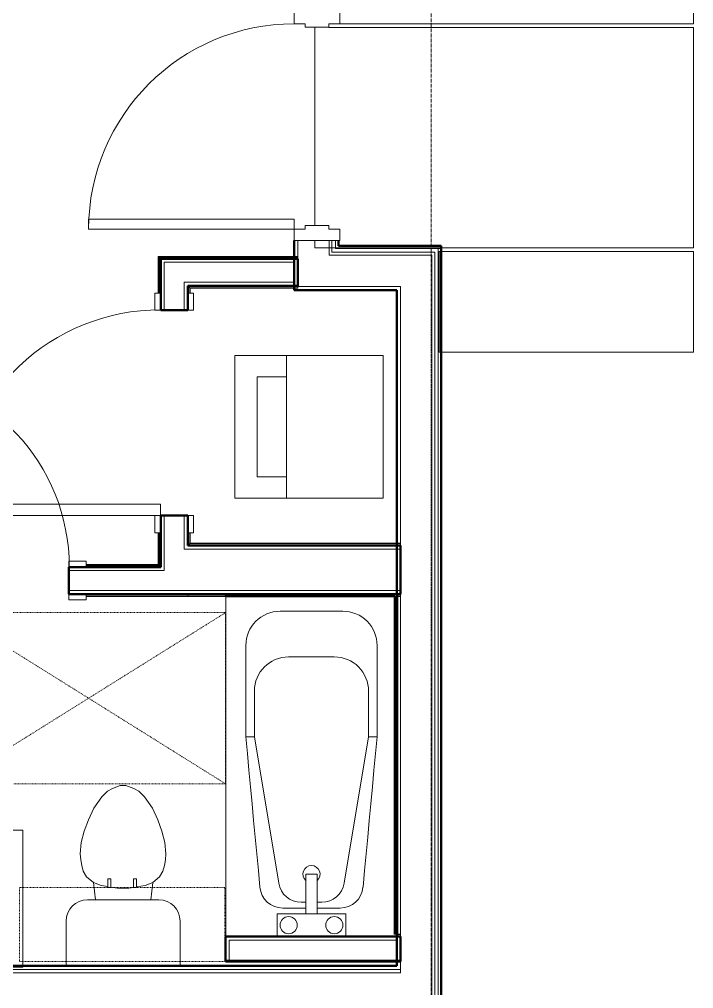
# Model space of a CAD drawing. Header units: inches. Extents: x -4218 to -1830, y 9756 to 12426.
# Drawn here: x -3553.4 to -3435.3, y 10838.4 to 11008.3 of the extents above; entities that cross this region are included whole.
import ezdxf

# ---------------------------------------------------------------- set-up
doc = ezdxf.new("R2010")
doc.units = ezdxf.units.IN
doc.header["$MEASUREMENT"] = 0
doc.linetypes.add('Dash', pattern=[0.25, 0.125, -0.125])
doc.linetypes.add('Grid Line 1_2_', pattern=[0.875, 0.5, -0.125, 0.125, -0.125])
for name, color, linetype, lineweight in [('0-1', 7, 'Continuous', 5), ('0-2', 252, 'Continuous', 9), ('0-3', 7, 'Continuous', 9), ('A-DOOR-1', 7, 'Continuous', 9), ('A-DOOR-2', 50, 'Continuous', 20), ('A-DOOR-FRAM-1', 50, 'Continuous', 20), ('A-FLOR-1', 253, 'Continuous', 9), ('A-FLOR-2', 252, 'Continuous', 9), ('A-FLOR-3', 7, 'Continuous', 9), ('A-GENM-HDLN-1', 7, 'Dash', 9), ('A-WALL-1', 250, 'Continuous', 50), ('A-WALL-2', 10, 'Continuous', 13), ('A-WALL-3', 253, 'Continuous', 9), ('A-WALL-4', 254, 'Continuous', 9), ('A-WALL-5', 252, 'Continuous', 9), ('A-WALL-6', 7, 'Continuous', 9), ('I-WALL-1', 250, 'Continuous', 50), ('I-WALL-2', 254, 'Continuous', 9), ('I-WALL-3', 253, 'Continuous', 9), ('I-WALL-4', 252, 'Continuous', 9), ('I-WALL-5', 7, 'Continuous', 9), ('P-SANR-FIXT-1', 7, 'Continuous', 9), ('P-SANR-FIXT-2', 252, 'Continuous', 9), ('P-SANR-FIXT-3', 253, 'Continuous', 9), ('P-SANR-FIXT-5', 254, 'Continuous', 9), ('Q-CASE-2', 252, 'Continuous', 9), ('Q-CASE-3', 7, 'Continuous', 9), ('Q-CASE-6', 7, 'Dash', 9), ('S-GRID-1', 1, 'Grid Line 1_2_', 9)]:
    doc.layers.add(name, color=color, linetype=linetype, lineweight=lineweight)

# ---------------------------------------------------------------- blocks, each defined once
blk = doc.blocks.new('Basic Wall _ INT - W8BØF - _5_8 GYP - 2X8 WOOD_BATT_ - 5_8 GYP_ - ___-3208750-BACKGROUND - 1ST FLOOR')
at = {"layer": 'I-WALL-2'}
for p, q in [((-3486.67, 10907.53), (-3486.67, 10907.56)), ((-3486.67, 10907.35), (-3486.67, 10907.42)), ((-3486.67, 10907.2), (-3486.67, 10907.35)), ((-3486.67, 10907.14), (-3486.67, 10907.2))]:
    blk.add_line(p, q, dxfattribs=at)
at = {"layer": 'I-WALL-3'}
for p, q in [((-3523.92, 10907.56), (-3523.92, 10907.53)), ((-3523.92, 10907.42), (-3523.92, 10907.35)), ((-3486.67, 10907.56), (-3487.26, 10907.56)), ((-3486.67, 10907.56), (-3486.67, 10907.51)), ((-3486.67, 10907.51), (-3486.67, 10907.46)), ((-3486.67, 10907.46), (-3486.67, 10907.43)), ((-3486.67, 10907.43), (-3486.67, 10907.43)), ((-3486.67, 10907.43), (-3486.67, 10907.14)), ((-3523.92, 10907.35), (-3523.92, 10907.2)), ((-3523.92, 10907.2), (-3523.92, 10907.14)), ((-3487.26, 10907.2), (-3486.67, 10907.2))]:
    blk.add_line(p, q, dxfattribs=at)
at = {"layer": 'I-WALL-4'}
for p, q in [((-3517.26, 10907.56), (-3523.92, 10907.56)), ((-3487.26, 10907.43), (-3486.67, 10907.43)), ((-3523.92, 10907.2), (-3517.26, 10907.2)), ((-3487.26, 10907.14), (-3486.67, 10907.14))]:
    blk.add_line(p, q, dxfattribs=at)
at = {"layer": 'I-WALL-5'}
for p, q in [((-3523.92, 10907.51), (-3523.92, 10907.56)), ((-3523.92, 10907.43), (-3523.92, 10907.51)), ((-3523.92, 10907.43), (-3517.26, 10907.43)), ((-3523.92, 10907.14), (-3523.92, 10907.43)), ((-3523.92, 10907.14), (-3517.26, 10907.14))]:
    blk.add_line(p, q, dxfattribs=at)
blk = doc.blocks.new('Basic Wall _ INT - W8BØF - _5_8 GYP - 2X8 WOOD_BATT_ - 5_8 GYP_ - ___-3208752-BACKGROUND - 1ST FLOOR')
at = {"layer": 'I-WALL-2'}
for p, q in [((-3486.67, 10916.41), (-3486.67, 10916.47)), ((-3486.67, 10916.26), (-3486.67, 10916.41)), ((-3486.67, 10916.2), (-3486.67, 10916.26)), ((-3486.67, 10916.06), (-3486.67, 10916.08))]:
    blk.add_line(p, q, dxfattribs=at)
at = {"layer": 'I-WALL-3'}
for p, q in [((-3523.9, 10916.08), (-3523.92, 10916.06)), ((-3523.72, 10916.26), (-3523.78, 10916.2)), ((-3523.57, 10916.41), (-3523.72, 10916.26)), ((-3523.51, 10916.47), (-3523.57, 10916.41)), ((-3487.3, 10916.41), (-3486.67, 10916.41)), ((-3486.67, 10916.06), (-3487.3, 10916.06)), ((-3486.67, 10916.47), (-3486.67, 10916.35)), ((-3486.67, 10916.35), (-3486.67, 10916.26)), ((-3486.67, 10916.26), (-3486.67, 10916.18)), ((-3486.67, 10916.18), (-3486.67, 10916.1)), ((-3486.67, 10916.1), (-3486.67, 10916.06))]:
    blk.add_line(p, q, dxfattribs=at)
at = {"layer": 'I-WALL-4'}
for p, q in [((-3487.3, 10916.06), (-3523.92, 10916.06)), ((-3523.57, 10916.41), (-3487.3, 10916.41)), ((-3487.3, 10916.47), (-3486.67, 10916.47)), ((-3486.67, 10916.18), (-3487.3, 10916.18))]:
    blk.add_line(p, q, dxfattribs=at)
at = {"layer": 'I-WALL-5'}
for p, q in [((-3523.92, 10916.06), (-3523.88, 10916.1)), ((-3487.3, 10916.18), (-3523.8, 10916.18)), ((-3523.51, 10916.47), (-3487.3, 10916.47))]:
    blk.add_line(p, q, dxfattribs=at)
at = {"layer": 'I-WALL-5', "flags": 128}
for points in [[(-3523.88, 10916.1), (-3523.86, 10916.12), (-3523.84, 10916.14), (-3523.82, 10916.16), (-3523.81, 10916.17), (-3523.8, 10916.18), (-3523.8, 10916.18)], [(-3523.8, 10916.18), (-3523.78, 10916.2), (-3523.72, 10916.26), (-3523.63, 10916.35), (-3523.51, 10916.47)]]:
    blk.add_lwpolyline(points, dxfattribs=at)
blk = doc.blocks.new('SWING - SINGLE - FLUSH - 2-10 x 6-8 - PRIVACY-3199405-BACKGROUND - 1ST FLOOR')
at = {"layer": 'A-DOOR-1'}
blk.add_arc((17, -2.38), 34.07, 180, 266.6343, dxfattribs=at)
at = {"layer": 'A-DOOR-2'}
for p, q in [((15, -2.38), (15, -36.38)), ((17, -2.38), (15, -2.38)), ((17, -2.38), (17, -36.38)), ((17, -36.38), (15, -36.38))]:
    blk.add_line(p, q, dxfattribs=at)
at = {"layer": 'A-DOOR-FRAM-1'}
for p, q in [((-20, 2.37), (-20, 3.37)), ((-20, 3.37), (-17, 3.37)), ((-17, 2.37), (-20, 2.37)), ((-17, 3.37), (-17, 2.37)), ((17, 2.37), (17, 3.37)), ((17, 3.37), (20, 3.37)), ((20, 2.37), (17, 2.37)), ((20, 3.37), (20, 2.37)), ((-20, -2.38), (-17, -2.38)), ((-20, -3.38), (-20, -2.38)), ((-17, -3.38), (-20, -3.38)), ((-17, -2.38), (-17, -3.38)), ((17, -2.38), (20, -2.38)), ((17, -3.38), (17, -2.38)), ((20, -3.38), (17, -3.38)), ((20, -2.38), (20, -3.38))]:
    blk.add_line(p, q, dxfattribs=at)
blk = doc.blocks.new('Basic Wall _ INT - W4BØF - _5_8 GYP - 2X4 WOOD_BATT_ - 5_8 GYP_ - ___-3208741-BACKGROUND - 1ST FLOOR')
at = {"layer": 'A-WALL-3'}
for p, q in [((-3523.92, 10961.58), (-3523.9, 10961.56)), ((-3523.78, 10961.44), (-3523.72, 10961.38)), ((-3523.72, 10961.38), (-3523.57, 10961.23)), ((-3523.57, 10961.23), (-3523.51, 10961.17)), ((-3505.3, 10961.23), (-3504.66, 10961.23)), ((-3504.67, 10961.58), (-3505.29, 10961.58)), ((-3504.66, 10961.56), (-3504.66, 10961.58)), ((-3504.66, 10961.38), (-3504.66, 10961.44)), ((-3504.66, 10961.23), (-3504.66, 10961.38)), ((-3504.66, 10961.17), (-3504.66, 10961.23))]:
    blk.add_line(p, q, dxfattribs=at)
at = {"layer": 'A-WALL-5'}
for p, q in [((-3505.3, 10961.58), (-3523.92, 10961.58)), ((-3523.57, 10961.23), (-3505.3, 10961.23)), ((-3505.3, 10961.46), (-3504.68, 10961.46)), ((-3505.3, 10961.17), (-3504.66, 10961.17)), ((-3504.66, 10961.58), (-3504.66, 10961.54)), ((-3504.66, 10961.54), (-3504.66, 10961.46)), ((-3504.66, 10961.46), (-3504.66, 10961.17))]:
    blk.add_line(p, q, dxfattribs=at)
at = {"layer": 'A-WALL-6'}
for p, q in [((-3523.8, 10961.46), (-3505.3, 10961.46)), ((-3523.51, 10961.17), (-3505.3, 10961.17))]:
    blk.add_line(p, q, dxfattribs=at)
at = {"layer": 'A-WALL-6', "flags": 128}
for points in [[(-3523.8, 10961.46), (-3523.8, 10961.46), (-3523.81, 10961.47), (-3523.82, 10961.48), (-3523.84, 10961.5), (-3523.86, 10961.52), (-3523.88, 10961.54)], [(-3523.51, 10961.17), (-3523.63, 10961.29), (-3523.72, 10961.38), (-3523.78, 10961.44), (-3523.8, 10961.46)]]:
    blk.add_lwpolyline(points, dxfattribs=at)
blk = doc.blocks.new('Basic Wall _ INT - W4BØF - _5_8 GYP - 2X4 WOOD_BATT_ - 5_8 GYP_ - ___-3208740-BACKGROUND - 1ST FLOOR')
at = {"layer": 'A-WALL-3'}
for p, q in [((-3529.09, 10966.74), (-3529.02, 10966.68)), ((-3529.02, 10966.68), (-3528.88, 10966.54)), ((-3528.88, 10966.53), (-3528.81, 10966.47)), ((-3528.7, 10966.35), (-3528.67, 10966.33)), ((-3505.3, 10966.68), (-3504.71, 10966.68)), ((-3504.67, 10966.33), (-3505.3, 10966.33)), ((-3504.66, 10966.68), (-3504.66, 10966.74)), ((-3504.66, 10966.54), (-3504.66, 10966.68)), ((-3504.66, 10966.47), (-3504.66, 10966.53)), ((-3504.66, 10966.33), (-3504.66, 10966.35))]:
    blk.add_line(p, q, dxfattribs=at)
at = {"layer": 'A-WALL-5'}
for p, q in [((-3529.02, 10966.68), (-3505.3, 10966.68)), ((-3505.3, 10966.33), (-3528.67, 10966.33)), ((-3505.3, 10966.74), (-3504.7, 10966.74)), ((-3504.67, 10966.46), (-3505.3, 10966.46)), ((-3504.66, 10966.74), (-3504.66, 10966.46)), ((-3504.66, 10966.46), (-3504.66, 10966.37)), ((-3504.66, 10966.37), (-3504.66, 10966.33))]:
    blk.add_line(p, q, dxfattribs=at)
at = {"layer": 'A-WALL-6'}
for p, q in [((-3529.09, 10966.74), (-3505.3, 10966.74)), ((-3505.3, 10966.46), (-3528.8, 10966.46))]:
    blk.add_line(p, q, dxfattribs=at)
at = {"layer": 'A-WALL-6', "flags": 128}
for points in [[(-3528.8, 10966.46), (-3528.82, 10966.48), (-3528.88, 10966.53), (-3528.97, 10966.63), (-3529.09, 10966.74)], [(-3528.72, 10966.37), (-3528.74, 10966.4), (-3528.76, 10966.41), (-3528.77, 10966.43), (-3528.79, 10966.45), (-3528.8, 10966.45), (-3528.8, 10966.46)]]:
    blk.add_lwpolyline(points, dxfattribs=at)
blk = doc.blocks.new('Basic Wall _ INT - W4BØF - _5_8 GYP - 2X4 WOOD_BATT_ - 5_8 GYP_ - ___-3208743-BACKGROUND - 1ST FLOOR')
at = {"layer": 'A-WALL-3'}
for p, q in [((-3523.9, 10961.56), (-3523.92, 10961.58)), ((-3523.72, 10961.38), (-3523.78, 10961.44)), ((-3523.57, 10961.23), (-3523.72, 10961.38)), ((-3523.51, 10961.17), (-3523.57, 10961.23)), ((-3523.92, 10918.31), (-3523.92, 10921.31)), ((-3523.92, 10916.06), (-3523.9, 10916.08)), ((-3523.78, 10916.2), (-3523.72, 10916.26)), ((-3523.72, 10916.26), (-3523.57, 10916.41)), ((-3523.57, 10916.41), (-3523.51, 10916.47))]:
    blk.add_line(p, q, dxfattribs=at)
at = {"layer": 'A-WALL-5'}
for p, q in [((-3523.92, 10960.31), (-3523.92, 10961.58)), ((-3523.57, 10961.23), (-3523.57, 10960.31)), ((-3523.92, 10916.06), (-3523.92, 10918.31)), ((-3523.57, 10918.31), (-3523.57, 10916.41))]:
    blk.add_line(p, q, dxfattribs=at)
at = {"layer": 'A-WALL-6'}
for p, q in [((-3523.8, 10960.31), (-3523.8, 10961.46)), ((-3523.51, 10961.17), (-3523.51, 10960.31)), ((-3523.8, 10916.18), (-3523.8, 10918.31)), ((-3523.51, 10918.31), (-3523.51, 10916.47))]:
    blk.add_line(p, q, dxfattribs=at)
at = {"layer": 'A-WALL-6', "flags": 128}
for points in [[(-3523.88, 10961.54), (-3523.86, 10961.52), (-3523.84, 10961.5), (-3523.82, 10961.48), (-3523.81, 10961.47), (-3523.8, 10961.46), (-3523.8, 10961.46)], [(-3523.8, 10961.46), (-3523.78, 10961.44), (-3523.72, 10961.38), (-3523.63, 10961.29), (-3523.51, 10961.17)], [(-3523.8, 10916.18), (-3523.8, 10916.18), (-3523.81, 10916.17), (-3523.82, 10916.16), (-3523.84, 10916.14), (-3523.86, 10916.12), (-3523.88, 10916.1)], [(-3523.51, 10916.47), (-3523.63, 10916.35), (-3523.72, 10916.26), (-3523.78, 10916.2), (-3523.8, 10916.18)]]:
    blk.add_lwpolyline(points, dxfattribs=at)
blk = doc.blocks.new('Basic Wall _ INT - W4BØF - _5_8 GYP - 2X4 WOOD_BATT_ - 5_8 GYP_ - ___-3208742-BACKGROUND - 1ST FLOOR')
at = {"layer": 'A-WALL-3'}
for p, q in [((-3529.02, 10966.68), (-3529.09, 10966.74)), ((-3528.88, 10966.54), (-3529.02, 10966.68)), ((-3528.81, 10966.47), (-3528.88, 10966.53)), ((-3528.67, 10966.33), (-3528.7, 10966.35)), ((-3528.67, 10918.31), (-3528.67, 10921.31)), ((-3529.09, 10912.72), (-3529.02, 10912.66)), ((-3529.02, 10912.66), (-3528.88, 10912.51)), ((-3528.88, 10912.51), (-3528.81, 10912.45)), ((-3528.7, 10912.33), (-3528.67, 10912.31))]:
    blk.add_line(p, q, dxfattribs=at)
at = {"layer": 'A-WALL-5'}
for p, q in [((-3529.02, 10966.68), (-3529.02, 10960.31)), ((-3528.67, 10960.31), (-3528.67, 10966.33)), ((-3529.02, 10918.31), (-3529.02, 10912.66)), ((-3528.67, 10912.31), (-3528.67, 10918.31))]:
    blk.add_line(p, q, dxfattribs=at)
at = {"layer": 'A-WALL-6'}
for p, q in [((-3529.09, 10966.74), (-3529.09, 10960.31)), ((-3528.8, 10966.46), (-3528.8, 10960.31)), ((-3529.09, 10918.31), (-3529.09, 10912.72)), ((-3528.8, 10918.31), (-3528.8, 10912.43))]:
    blk.add_line(p, q, dxfattribs=at)
at = {"layer": 'A-WALL-6', "flags": 128}
for points in [[(-3529.09, 10966.74), (-3528.97, 10966.63), (-3528.88, 10966.53), (-3528.82, 10966.48), (-3528.8, 10966.46)], [(-3528.8, 10966.46), (-3528.8, 10966.45), (-3528.79, 10966.45), (-3528.77, 10966.43), (-3528.76, 10966.41), (-3528.74, 10966.4), (-3528.72, 10966.37)], [(-3528.8, 10912.43), (-3528.82, 10912.45), (-3528.88, 10912.51), (-3528.97, 10912.6), (-3529.09, 10912.72)], [(-3528.72, 10912.35), (-3528.74, 10912.37), (-3528.76, 10912.39), (-3528.77, 10912.41), (-3528.79, 10912.42), (-3528.8, 10912.43), (-3528.8, 10912.43)]]:
    blk.add_lwpolyline(points, dxfattribs=at)
blk = doc.blocks.new('Stacked Washer and Dryer - 26_x25_ - Private-1352637-BACKGROUND - 1ST FLOOR')
at = {"layer": 'P-SANR-FIXT-1'}
for p, q in [((0, 12.5), (26, 12.5)), ((0, 12.5), (0, -12.5)), ((16.90625, 12.5), (16.90625, -12.5)), ((26, 12.5), (26, -12.5)), ((16.90625, 8.75), (22.09375, 8.75)), ((22.09375, 8.75), (22.09375, -8.75)), ((22.09375, -8.75), (16.90625, -8.75)), ((26, -12.5), (0, -12.5))]:
    blk.add_line(p, q, dxfattribs=at)
blk = doc.blocks.new('SWING - SINGLE - FLUSH - 3-0 x 6-8 - PASSAGE-3208263-BACKGROUND - 1ST FLOOR')
at = {"layer": 'A-DOOR-1'}
blk.add_arc((18, -2.38), 36.07, 180, 266.8211, dxfattribs=at)
at = {"layer": 'A-DOOR-2'}
for p, q in [((16, -2.38), (16, -38.39)), ((18, -2.38), (16, -2.38)), ((18, -2.38), (18, -38.39)), ((18, -38.39), (16, -38.39))]:
    blk.add_line(p, q, dxfattribs=at)
at = {"layer": 'A-DOOR-FRAM-1'}
for p, q in [((-21, 2.37), (-21, 3.37)), ((-21, 3.37), (-18, 3.37)), ((-18, 2.37), (-21, 2.37)), ((-18, 3.37), (-18, 2.37)), ((18, 2.37), (18, 3.37)), ((18, 3.37), (21, 3.37)), ((21, 2.37), (18, 2.37)), ((21, 3.37), (21, 2.37)), ((-21, -2.38), (-18, -2.38)), ((-21, -3.38), (-21, -2.38)), ((-18, -3.38), (-21, -3.38)), ((-18, -2.38), (-18, -3.38)), ((18, -2.38), (21, -2.38)), ((18, -3.38), (18, -2.38)), ((21, -3.38), (18, -3.38)), ((21, -2.38), (21, -3.38))]:
    blk.add_line(p, q, dxfattribs=at)
blk = doc.blocks.new('Basic Wall _ INT - W4BØF - _5_8 GYP - 2X4 WOOD_BATT_ - 5_8 GYP_ - ___-3208738-BACKGROUND - 1ST FLOOR')
at = {"layer": 'A-WALL-3'}
for p, q in [((-3646.01, 10907.42), (-3646.08, 10907.35)), ((-3645.87, 10907.56), (-3645.9, 10907.53)), ((-3611.37, 10907.56), (-3618.12, 10907.56)), ((-3578.75, 10907.56), (-3581.75, 10907.56)), ((-3541.75, 10907.56), (-3544.75, 10907.56)), ((-3523.92, 10907.53), (-3523.92, 10907.56)), ((-3523.92, 10907.35), (-3523.92, 10907.42)), ((-3646.22, 10907.2), (-3646.29, 10907.14)), ((-3646.08, 10907.35), (-3646.22, 10907.2)), ((-3617.12, 10907.2), (-3612.37, 10907.2)), ((-3523.92, 10907.2), (-3523.92, 10907.35)), ((-3523.92, 10907.14), (-3523.92, 10907.2))]:
    blk.add_line(p, q, dxfattribs=at)
at = {"layer": 'A-WALL-5'}
for p, q in [((-3618.12, 10907.56), (-3645.87, 10907.56)), ((-3617.1, 10907.43), (-3613, 10907.43)), ((-3612.97, 10907.43), (-3612.37, 10907.43)), ((-3581.75, 10907.56), (-3611.37, 10907.56)), ((-3523.92, 10907.56), (-3541.75, 10907.56)), ((-3646.22, 10907.2), (-3618.12, 10907.2)), ((-3617.12, 10907.14), (-3612.37, 10907.14)), ((-3611.37, 10907.2), (-3581.75, 10907.2)), ((-3541.75, 10907.2), (-3523.92, 10907.2))]:
    blk.add_line(p, q, dxfattribs=at)
at = {"layer": 'A-WALL-6'}
for p, q in [((-3646, 10907.43), (-3618.12, 10907.43)), ((-3645.92, 10907.51), (-3645.87, 10907.56)), ((-3611.37, 10907.43), (-3581.75, 10907.43)), ((-3541.75, 10907.43), (-3523.92, 10907.43)), ((-3523.92, 10907.56), (-3523.92, 10907.51)), ((-3523.92, 10907.51), (-3523.92, 10907.43)), ((-3523.92, 10907.43), (-3523.92, 10907.14)), ((-3646.29, 10907.14), (-3618.12, 10907.14)), ((-3611.37, 10907.14), (-3581.75, 10907.14)), ((-3541.75, 10907.14), (-3523.92, 10907.14))]:
    blk.add_line(p, q, dxfattribs=at)
at = {"layer": 'A-WALL-6', "flags": 128}
for points in [[(-3646.29, 10907.14), (-3646.17, 10907.26), (-3646.08, 10907.35), (-3646.02, 10907.41), (-3646, 10907.43)], [(-3646, 10907.43), (-3646, 10907.43), (-3645.99, 10907.44), (-3645.97, 10907.46), (-3645.96, 10907.47), (-3645.94, 10907.49), (-3645.92, 10907.51)]]:
    blk.add_lwpolyline(points, dxfattribs=at)
blk = doc.blocks.new('Basic Wall _ INT - W4BØF - _5_8 GYP - 2X4 WOOD_BATT_ - 5_8 GYP_ - ___-3208739-BACKGROUND - 1ST FLOOR')
at = {"layer": 'A-WALL-3'}
for p, q in [((-3640.92, 10912.51), (-3640.98, 10912.45)), ((-3640.77, 10912.66), (-3640.92, 10912.51)), ((-3640.71, 10912.72), (-3640.77, 10912.66)), ((-3617.54, 10912.66), (-3617.42, 10912.66)), ((-3617.42, 10912.66), (-3617.33, 10912.66)), ((-3617.33, 10912.66), (-3617.27, 10912.66)), ((-3617.12, 10912.66), (-3616.5, 10912.66)), ((-3616.46, 10912.66), (-3610.37, 10912.66)), ((-3610.23, 10912.66), (-3610.17, 10912.66)), ((-3610.17, 10912.66), (-3610.08, 10912.66)), ((-3610.08, 10912.66), (-3609.96, 10912.66)), ((-3586.77, 10912.66), (-3586.67, 10912.66)), ((-3586.65, 10912.66), (-3586.58, 10912.66)), ((-3586.57, 10912.66), (-3586.52, 10912.66)), ((-3586.37, 10912.66), (-3581.75, 10912.66)), ((-3529.02, 10912.66), (-3529.09, 10912.72)), ((-3528.88, 10912.51), (-3529.02, 10912.66)), ((-3528.81, 10912.45), (-3528.88, 10912.51)), ((-3641.1, 10912.33), (-3641.12, 10912.31)), ((-3610.37, 10912.31), (-3617.12, 10912.31)), ((-3581.75, 10912.31), (-3586.37, 10912.31)), ((-3541.75, 10912.31), (-3544.75, 10912.31)), ((-3528.67, 10912.31), (-3528.7, 10912.33))]:
    blk.add_line(p, q, dxfattribs=at)
at = {"layer": 'A-WALL-5'}
for p, q in [((-3640.77, 10912.66), (-3617.54, 10912.66)), ((-3617.54, 10912.72), (-3617.42, 10912.72)), ((-3617.42, 10912.72), (-3617.33, 10912.72)), ((-3617.33, 10912.72), (-3617.27, 10912.72)), ((-3617.12, 10912.72), (-3616.5, 10912.72)), ((-3616.46, 10912.72), (-3610.37, 10912.72)), ((-3610.23, 10912.72), (-3610.17, 10912.72)), ((-3610.17, 10912.72), (-3610.08, 10912.72)), ((-3610.08, 10912.72), (-3609.96, 10912.72)), ((-3609.96, 10912.66), (-3586.79, 10912.66)), ((-3586.77, 10912.72), (-3586.67, 10912.72)), ((-3586.65, 10912.72), (-3586.58, 10912.72)), ((-3586.57, 10912.72), (-3586.52, 10912.72)), ((-3586.37, 10912.72), (-3581.75, 10912.72)), ((-3541.75, 10912.66), (-3529.02, 10912.66)), ((-3617.12, 10912.31), (-3641.12, 10912.31)), ((-3616.5, 10912.43), (-3617.12, 10912.43)), ((-3610.37, 10912.43), (-3616.49, 10912.43)), ((-3586.37, 10912.31), (-3610.37, 10912.31)), ((-3585.78, 10912.43), (-3586.37, 10912.43)), ((-3581.75, 10912.43), (-3585.75, 10912.43)), ((-3528.67, 10912.31), (-3541.75, 10912.31))]:
    blk.add_line(p, q, dxfattribs=at)
at = {"layer": 'A-WALL-6'}
for p, q in [((-3640.71, 10912.72), (-3617.54, 10912.72)), ((-3609.96, 10912.72), (-3586.79, 10912.72)), ((-3541.75, 10912.72), (-3529.09, 10912.72)), ((-3641.12, 10912.31), (-3641.08, 10912.35)), ((-3617.12, 10912.43), (-3641, 10912.43)), ((-3586.37, 10912.43), (-3610.37, 10912.43)), ((-3528.8, 10912.43), (-3541.75, 10912.43))]:
    blk.add_line(p, q, dxfattribs=at)
at = {"layer": 'A-WALL-6', "flags": 128}
for points in [[(-3641, 10912.43), (-3640.98, 10912.45), (-3640.92, 10912.51), (-3640.83, 10912.6), (-3640.71, 10912.72)], [(-3529.09, 10912.72), (-3528.97, 10912.6), (-3528.88, 10912.51), (-3528.82, 10912.45), (-3528.8, 10912.43)], [(-3641.08, 10912.35), (-3641.06, 10912.37), (-3641.04, 10912.39), (-3641.02, 10912.41), (-3641.01, 10912.42), (-3641, 10912.43), (-3641, 10912.43)], [(-3528.8, 10912.43), (-3528.8, 10912.43), (-3528.79, 10912.42), (-3528.77, 10912.41), (-3528.76, 10912.39), (-3528.74, 10912.37), (-3528.72, 10912.35)]]:
    blk.add_lwpolyline(points, dxfattribs=at)
blk = doc.blocks.new('Toilet-Domestic-3D - Toilet-Domestic-3D-V160-BACKGROUND - 1ST FLOOR')
at = {"layer": 'P-SANR-FIXT-1'}
for p, q in [((-1.87, 11.5), (-0.5, 12)), ((-0.5, 12), (0.5, 12)), ((0.5, 12), (1.87, 11.5)), ((-3.74, 10), (-2.74, 11)), ((-2.74, 11), (-1.87, 11.5)), ((1.87, 11.5), (2.74, 11)), ((2.74, 11), (3.74, 10)), ((-5.13, 8), (-3.74, 10)), ((3.74, 10), (5.13, 8)), ((-6.06, 6), (-5.13, 8)), ((5.13, 8), (6.06, 6)), ((-6.79, 4), (-6.06, 6)), ((6.06, 6), (6.79, 4)), ((-7.33, 1.99), (-6.79, 4)), ((6.79, 4), (7.33, 1.99)), ((-7.5, 0), (-7.33, 1.99)), ((7.33, 1.99), (7.5, 0)), ((-7.41, -1), (-7.5, 0)), ((-7.24, -2), (-7.41, -1)), ((7.41, -1), (7.24, -2)), ((7.5, 0), (7.41, -1)), ((-6.97, -3), (-7.24, -2)), ((-6.4, -4), (-6.97, -3)), ((6.97, -3), (6.4, -4)), ((7.24, -2), (6.97, -3)), ((-5.21, -5), (-6.4, -4)), ((-3.84, -5.5), (-5.21, -5)), ((-4.86, -8.02), (-5.21, -5)), ((5.21, -5), (3.84, -5.5)), ((4.86, -8.02), (5.21, -5)), ((6.4, -4), (5.21, -5)), ((-2.65, -5.71), (-3.84, -5.5)), ((-1, -6), (-2.16, -5.8)), ((1, -6), (-1, -6)), ((1.85, -5.85), (1, -6)), ((3.84, -5.5), (2.34, -5.76)), ((6.25, -8.02), (-6.25, -8.02)), ((-9.98, -11.75), (-9.98, -19.48)), ((9.98, -19.48), (9.98, -11.75)), ((-9.98, -19.48), (9.98, -19.48))]:
    blk.add_line(p, q, dxfattribs=at)
for centre, start, end in [((-6.25, -11.75), 90, 180), ((6.25, -11.75), 0, 90)]:
    blk.add_arc(centre, 3.73, start, end, dxfattribs=at)
blk = doc.blocks.new('Bath Vanity - Bath Vanity 60_-V161-BACKGROUND - 1ST FLOOR')
at = {"layer": 'Q-CASE-2'}
for p, q in [((30.74, 0), (-29.26, 0)), ((-29.26, 0), (-29.26, -0.26)), ((30.74, -0.26), (30.74, 0)), ((30.74, -24), (30.74, -1)), ((30.31, -24), (30.74, -24))]:
    blk.add_line(p, q, dxfattribs=at)
at = {"layer": 'Q-CASE-3'}
for p, q in [((-29.26, -0.26), (-29.26, -24)), ((30.74, -1), (30.74, -0.26)), ((-29.26, -24), (30.31, -24))]:
    blk.add_line(p, q, dxfattribs=at)
blk = doc.blocks.new('Bath Tub - Maestro - 60_x30_-V115-BACKGROUND - 1ST FLOOR')
at = {"layer": 'P-SANR-FIXT-1'}
for p, q in [((59.62, 0), (0.37, 0)), ((35, -5), (9.35, -9.26)), ((35, -3.5), (51, -3.5)), ((35, -5), (35, -3.5)), ((43, -5), (35, -5)), ((4, -9), (0.37, -9)), ((4, -14), (4, -9)), ((5, -14), (5, -9.96)), ((57, -9.5), (57, -20.5)), ((49, -19), (49, -11)), ((6, -13.2), (6, -14)), ((4, -16), (4, -14)), ((4, -14), (10.94, -14)), ((10.94, -16), (10.94, -14)), ((4, -21), (4, -16)), ((10.94, -16), (4, -16)), ((5, -20.04), (5, -16)), ((6, -16), (6, -16.8)), ((0.37, -21), (4, -21)), ((9.35, -20.74), (35, -25)), ((35, -25), (35, -26.5)), ((35, -25), (43, -25)), ((51, -26.5), (35, -26.5))]:
    blk.add_line(p, q, dxfattribs=at)
at = {"layer": 'P-SANR-FIXT-1', "flags": 128}
for points in [[(8.63, -5.97), (11.56, -5.7), (14.49, -5.42), (17.42, -5.15), (20.35, -4.87), (23.28, -4.6), (26.21, -4.32), (29.14, -4.05), (32.07, -3.77), (35, -3.5)], [(35, -26.5), (32.07, -26.23), (29.14, -25.95), (26.21, -25.68), (23.28, -25.4), (20.35, -25.13), (17.42, -24.85), (14.49, -24.58), (11.56, -24.3), (8.63, -24.03)]]:
    blk.add_lwpolyline(points, dxfattribs=at)
at = {"layer": 'P-SANR-FIXT-1'}
for centre, radius, start, end in [((43, -11), 6, 360, 90), ((51, -9.5), 6, 0, 90), ((9, -9.96), 4, 95.3558, 180), ((2, -11), 1.5, 0, 180), ((10, -13.2), 4, 99.4223, 180), ((2, -11), 1.5, 180, 360), ((10.94, -15), 1.5, 0, 137.9289), ((10.94, -15), 1.5, 222.0711, 360), ((10, -16.8), 4, 180, 260.5777), ((2, -19), 1.5, 0, 180), ((2, -19), 1.5, 180, 360), ((9, -20.04), 4, 180, 264.6442), ((43, -19), 6, 270, 0), ((51, -20.5), 6, 270, 0)]:
    blk.add_arc(centre, radius, start, end, dxfattribs=at)
at = {"layer": 'P-SANR-FIXT-2'}
for p, q in [((0.37, 0), (0, 0)), ((60, 0), (59.62, 0)), ((0.37, -9), (0, -9)), ((0, -21), (0.37, -21))]:
    blk.add_line(p, q, dxfattribs=at)
at = {"layer": 'P-SANR-FIXT-3'}
for p, q in [((0, 0), (0, -9)), ((60, -29.97), (60, 0)), ((0, -9), (0, -21)), ((0, -21), (0, -29.97)), ((0, -30), (60, -30))]:
    blk.add_line(p, q, dxfattribs=at)
at = {"layer": 'P-SANR-FIXT-5'}
blk.add_line((0, -9), (0, -21), dxfattribs=at)
blk = doc.blocks.new('ADA Clearances - 30_x48_-1721104-BACKGROUND - 1ST FLOOR')
at = {"layer": 'A-GENM-HDLN-1'}
for p, q in [((15, 24), (-15, -24)), ((-15, 24), (15, -24)), ((-15, -24), (-15, 24)), ((-15, 24), (15, 24)), ((15, 24), (15, -24)), ((15, -24), (-15, -24))]:
    blk.add_line(p, q, dxfattribs=at)
blk = doc.blocks.new('300 Series Wall Hung Cabinet_326 - 36_-2909952-BACKGROUND - 1ST FLOOR')
at = {"layer": 'Q-CASE-3'}
for p, q in [((-2.5, -13.19), (-2.01, -13.19)), ((-2.5, -13.19), (-2.5, -14.69)), ((-2.01, -14.69), (-2.01, -13.19)), ((2, -13.19), (2.49, -13.19)), ((2, -13.19), (2, -14.69)), ((2.49, -14.69), (2.49, -13.19)), ((-2.5, -14.69), (-2.01, -14.69)), ((2, -14.69), (2.49, -14.69))]:
    blk.add_line(p, q, dxfattribs=at)
at = {"layer": 'Q-CASE-6'}
for p, q in [((18, -0.19), (-18, -0.19)), ((-18, -0.19), (-18, -13.19)), ((18, -13.19), (18, -0.19)), ((-18, -13.19), (18, -13.19))]:
    blk.add_line(p, q, dxfattribs=at)
blk = doc.blocks.new('Basic Wall _ INT - W4FØF - INT - _5_8 GYP - 2X4 WOOD_BATT__ - ___-3208806-BACKGROUND - 1ST FLOOR')
at = {"layer": 'A-WALL-3'}
for p, q in [((-3486.67, 10847.97), (-3486.67, 10847.76)), ((-3486.67, 10847.91), (-3487.26, 10847.91)), ((-3487.26, 10847.56), (-3486.67, 10847.56)), ((-3486.67, 10847.76), (-3486.67, 10847.68)), ((-3486.67, 10847.68), (-3486.67, 10847.67)), ((-3486.67, 10847.68), (-3486.67, 10847.68)), ((-3486.67, 10847.67), (-3486.67, 10847.66)), ((-3486.67, 10847.66), (-3486.67, 10847.64)), ((-3486.67, 10847.64), (-3486.67, 10847.6)), ((-3486.67, 10847.6), (-3486.67, 10847.56))]:
    blk.add_line(p, q, dxfattribs=at)
at = {"layer": 'A-WALL-4'}
for p, q in [((-3486.67, 10847.91), (-3486.67, 10847.97)), ((-3486.67, 10847.76), (-3486.67, 10847.91)), ((-3486.67, 10847.7), (-3486.67, 10847.76)), ((-3486.67, 10847.56), (-3486.67, 10847.58))]:
    blk.add_line(p, q, dxfattribs=at)
at = {"layer": 'A-WALL-5'}
for p, q in [((-3517.3, 10847.97), (-3517.3, 10847.91)), ((-3486.67, 10847.97), (-3487.26, 10847.97)), ((-3517.3, 10847.91), (-3517.3, 10847.76)), ((-3517.3, 10847.76), (-3517.3, 10847.7)), ((-3517.3, 10847.58), (-3517.3, 10847.56)), ((-3486.67, 10847.68), (-3487.26, 10847.68))]:
    blk.add_line(p, q, dxfattribs=at)
at = {"layer": 'A-WALL-6'}
for p, q in [((-3517.3, 10847.68), (-3517.3, 10847.97)), ((-3517.3, 10847.6), (-3517.3, 10847.68)), ((-3517.3, 10847.56), (-3517.3, 10847.6))]:
    blk.add_line(p, q, dxfattribs=at)
blk = doc.blocks.new('CTR - 1st Phase - Unit Layouts_rvt-1-BACKGROUND - 1ST FLOOR')
at = {"layer": 'A-WALL-1'}
for p, q in [((-3504.66, 10966.33), (-3528.67, 10966.33)), ((-3528.67, 10966.33), (-3528.67, 10965.71)), ((-3528.67, 10965.71), (-3528.67, 10961.58)), ((-3504.66, 10965.71), (-3504.66, 10966.33)), ((-3504.66, 10962.21), (-3504.66, 10965.71)), ((-3504.66, 10961.58), (-3504.66, 10962.21)), ((-3528.67, 10961.58), (-3528.67, 10957.31)), ((-3523.92, 10961.58), (-3504.66, 10961.58)), ((-3523.92, 10957.31), (-3523.92, 10961.58)), ((-3528.67, 10957.31), (-3523.92, 10957.31)), ((-3523.92, 10921.31), (-3528.67, 10921.31)), ((-3528.67, 10921.31), (-3528.67, 10912.31)), ((-3523.92, 10916.06), (-3523.92, 10921.31)), ((-3528.67, 10912.31), (-3544.75, 10912.31)), ((-3544.75, 10912.31), (-3544.75, 10907.56)), ((-3544.75, 10907.56), (-3523.92, 10907.56)), ((-3487.64, 10907.56), (-3517.26, 10907.56)), ((-3517.26, 10907.56), (-3517.26, 10907.18)), ((-3487.26, 10907.56), (-3487.64, 10907.56)), ((-3487.26, 10847.56), (-3487.26, 10907.56)), ((-3517.26, 10907.18), (-3487.64, 10907.18)), ((-3487.64, 10907.18), (-3487.64, 10847.93)), ((-3486.67, 10847.56), (-3517.3, 10847.56)), ((-3517.3, 10847.56), (-3517.3, 10846.93)), ((-3517.3, 10846.93), (-3517.3, 10843.43)), ((-3487.64, 10847.56), (-3487.26, 10847.56)), ((-3486.67, 10846.93), (-3486.67, 10847.56)), ((-3486.67, 10843.43), (-3486.67, 10846.93)), ((-3517.3, 10843.43), (-3517.3, 10843.18)), ((-3517.3, 10843.18), (-3486.67, 10843.18)), ((-3486.67, 10843.18), (-3486.67, 10843.43))]:
    blk.add_line(p, q, dxfattribs=at)
at = {"layer": 'A-WALL-2'}
for p, q in [((-3528.05, 10965.71), (-3505.28, 10965.71)), ((-3528.05, 10962.21), (-3528.05, 10965.71)), ((-3505.28, 10962.21), (-3505.28, 10965.71)), ((-3528.05, 10961.58), (-3528.05, 10962.21)), ((-3524.55, 10962.21), (-3505.28, 10962.21)), ((-3524.55, 10961.58), (-3524.55, 10962.21)), ((-3528.05, 10961.58), (-3528.05, 10957.31)), ((-3524.55, 10961.58), (-3524.55, 10957.31)), ((-3528.05, 10921.31), (-3528.05, 10912.31)), ((-3524.55, 10921.31), (-3524.55, 10915.43)), ((-3524.55, 10915.43), (-3523.92, 10915.43)), ((-3523.92, 10915.43), (-3486.67, 10915.43)), ((-3544.75, 10911.68), (-3528.05, 10911.68)), ((-3528.05, 10912.31), (-3528.05, 10911.68)), ((-3544.75, 10908.18), (-3524.55, 10908.18)), ((-3524.55, 10908.18), (-3523.92, 10908.18)), ((-3523.92, 10908.18), (-3486.67, 10908.18)), ((-3516.67, 10846.93), (-3516.67, 10843.43)), ((-3487.3, 10846.93), (-3516.67, 10846.93)), ((-3487.3, 10843.43), (-3487.3, 10846.93)), ((-3516.67, 10843.43), (-3517.3, 10843.43)), ((-3516.67, 10843.43), (-3517.3, 10843.43)), ((-3487.3, 10843.43), (-3516.67, 10843.43)), ((-3486.67, 10843.43), (-3487.3, 10843.43)), ((-3486.67, 10843.43), (-3487.3, 10843.43))]:
    blk.add_line(p, q, dxfattribs=at)
at = {"layer": 'A-WALL-3'}
for p, q in [((-3505.3, 10966.33), (-3528.67, 10966.33)), ((-3528.67, 10961.58), (-3528.67, 10966.33)), ((-3504.66, 10966.33), (-3504.66, 10961.58)), ((-3528.67, 10961.58), (-3528.67, 10960.31)), ((-3523.92, 10961.58), (-3505.3, 10961.58)), ((-3523.92, 10960.31), (-3523.92, 10961.58)), ((-3528.67, 10918.31), (-3528.67, 10912.31)), ((-3523.92, 10916.06), (-3523.92, 10918.31)), ((-3528.67, 10912.31), (-3541.75, 10912.31)), ((-3541.75, 10907.56), (-3523.92, 10907.56)), ((-3487.64, 10907.56), (-3517.26, 10907.56)), ((-3487.64, 10907.56), (-3487.3, 10907.56)), ((-3487.26, 10847.56), (-3487.26, 10907.56)), ((-3487.3, 10847.56), (-3487.64, 10847.56)), ((-3487.29, 10843.18), (-3486.67, 10843.18))]:
    blk.add_line(p, q, dxfattribs=at)
at = {"layer": 'A-WALL-4'}
for p, q in [((-3504.67, 10966.33), (-3505.3, 10966.33)), ((-3505.29, 10961.58), (-3504.67, 10961.58)), ((-3528.67, 10921.31), (-3528.67, 10918.31)), ((-3523.92, 10918.31), (-3523.92, 10921.31)), ((-3541.75, 10912.31), (-3544.75, 10912.31)), ((-3544.75, 10907.56), (-3541.75, 10907.56)), ((-3486.67, 10847.56), (-3487.26, 10847.56)), ((-3486.67, 10847.56), (-3486.67, 10843.18))]:
    blk.add_line(p, q, dxfattribs=at)
at = {"layer": 'A-WALL-5'}
for p, q in [((-3523.92, 10957.31), (-3528.67, 10957.31)), ((-3528.67, 10921.31), (-3523.92, 10921.31)), ((-3544.75, 10907.56), (-3544.75, 10912.31)), ((-3517.26, 10907.18), (-3517.26, 10907.56)), ((-3517.26, 10907.18), (-3487.64, 10907.18)), ((-3487.64, 10907.18), (-3487.64, 10847.93)), ((-3517.3, 10843.18), (-3517.3, 10847.56)), ((-3517.3, 10843.18), (-3487.29, 10843.18))]:
    blk.add_line(p, q, dxfattribs=at)
at = {"layer": 'I-WALL-1'}
for p, q in [((-3486.67, 10916.06), (-3523.92, 10916.06)), ((-3486.67, 10907.56), (-3486.67, 10916.06)), ((-3523.92, 10907.56), (-3486.67, 10907.56))]:
    blk.add_line(p, q, dxfattribs=at)
at = {"layer": 'I-WALL-2'}
for p, q in [((-3486.67, 10916.06), (-3487.3, 10916.06)), ((-3486.67, 10916.06), (-3486.67, 10907.56)), ((-3487.26, 10907.56), (-3486.67, 10907.56))]:
    blk.add_line(p, q, dxfattribs=at)
at = {"layer": 'I-WALL-3'}
for p, q in [((-3487.3, 10916.06), (-3523.92, 10916.06)), ((-3523.92, 10907.56), (-3517.26, 10907.56))]:
    blk.add_line(p, q, dxfattribs=at)
at = {"layer": '0-2'}
for name, p in [('Basic Wall _ INT - W4BØF - _5_8 GYP - 2X4 WOOD_BATT_ - 5_8 GYP_ - ___-3208740-BACKGROUND - 1ST FLOOR', (0, 0)), ('Basic Wall _ INT - W4BØF - _5_8 GYP - 2X4 WOOD_BATT_ - 5_8 GYP_ - ___-3208742-BACKGROUND - 1ST FLOOR', (0, 0)), ('Basic Wall _ INT - W4BØF - _5_8 GYP - 2X4 WOOD_BATT_ - 5_8 GYP_ - ___-3208741-BACKGROUND - 1ST FLOOR', (0, 0)), ('Basic Wall _ INT - W4BØF - _5_8 GYP - 2X4 WOOD_BATT_ - 5_8 GYP_ - ___-3208743-BACKGROUND - 1ST FLOOR', (0, 0)), ('Basic Wall _ INT - W8BØF - _5_8 GYP - 2X8 WOOD_BATT_ - 5_8 GYP_ - ___-3208752-BACKGROUND - 1ST FLOOR', (0, 0)), ('Basic Wall _ INT - W4BØF - _5_8 GYP - 2X4 WOOD_BATT_ - 5_8 GYP_ - ___-3208739-BACKGROUND - 1ST FLOOR', (0, 0)), ('Basic Wall _ INT - W4BØF - _5_8 GYP - 2X4 WOOD_BATT_ - 5_8 GYP_ - ___-3208738-BACKGROUND - 1ST FLOOR', (0, 0)), ('Basic Wall _ INT - W8BØF - _5_8 GYP - 2X8 WOOD_BATT_ - 5_8 GYP_ - ___-3208750-BACKGROUND - 1ST FLOOR', (0, 0)), ('Toilet-Domestic-3D - Toilet-Domestic-3D-V160-BACKGROUND - 1ST FLOOR', (-3535.26, 10862.03)), ('Basic Wall _ INT - W4FØF - INT - _5_8 GYP - 2X4 WOOD_BATT__ - ___-3208806-BACKGROUND - 1ST FLOOR', (0, 0))]:
    blk.add_blockref(name, p, dxfattribs=at)
for name, p, rotation in [('SWING - SINGLE - FLUSH - 3-0 x 6-8 - PASSAGE-3208263-BACKGROUND - 1ST FLOOR', (-3526.3, 10939.31), 269.999999999998), ('Stacked Washer and Dryer - 26_x25_ - Private-1352637-BACKGROUND - 1ST FLOOR', (-3489.7, 10936.87), 180), ('SWING - SINGLE - FLUSH - 2-10 x 6-8 - PRIVACY-3199405-BACKGROUND - 1ST FLOOR', (-3561.75, 10909.93), 180), ('Bath Tub - Maestro - 60_x30_-V115-BACKGROUND - 1ST FLOOR', (-3517.26, 10847.56), 89.99999999986157), ('ADA Clearances - 30_x48_-1721104-BACKGROUND - 1ST FLOOR', (-3541.3, 10889.32), 89.99999999997455), ('Bath Vanity - Bath Vanity 60_-V161-BACKGROUND - 1ST FLOOR', (-3582.06, 10842.18), 180), ('300 Series Wall Hung Cabinet_326 - 36_-2909952-BACKGROUND - 1ST FLOOR', (-3535.42, 10842.99), 180)]:
    blk.add_blockref(name, p, dxfattribs=dict(at, rotation=rotation))
blk = doc.blocks.new('HOLLOW METAL - UNIT DOOR-2191980-BACKGROUND - 1ST FLOOR')
at = {"layer": 'A-DOOR-1'}
blk.add_arc((18, -4.125), 36, 180, 270, dxfattribs=at)
at = {"layer": 'A-DOOR-2'}
for p, q in [((16.25, -4.125), (18, -4.125)), ((16.25, -40.125), (16.25, -4.125)), ((18, -4.125), (18, -40.125)), ((18, -40.125), (16.25, -40.125))]:
    blk.add_line(p, q, dxfattribs=at)
at = {"layer": 'A-DOOR-FRAM-1'}
for p, q in [((-20, 3.875), (-18, 3.875)), ((-20, -4.125), (-20, 3.875)), ((-18, 3.875), (-18, 1.9375)), ((18, 3.875), (20, 3.875)), ((18, 1.9375), (18, 3.875)), ((20, 3.875), (20, -4.125)), ((-18, 1.9375), (-17.375, 1.9375)), ((-17.375, 1.9375), (-17.375, -2.1875)), ((17.375, 1.9375), (18, 1.9375)), ((17.375, -2.1875), (17.375, 1.9375)), ((-18, -2.1875), (-18, -4.125)), ((-17.375, -2.1875), (-18, -2.1875)), ((18, -2.1875), (17.375, -2.1875)), ((18, -4.125), (18, -2.1875)), ((-18, -4.125), (-20, -4.125)), ((20, -4.125), (18, -4.125))]:
    blk.add_line(p, q, dxfattribs=at)
blk = doc.blocks.new('CTR - 1st Phase - Common Walls_rvt-1-BACKGROUND - 1ST FLOOR')
at = {"layer": 'A-FLOR-1'}
for p, q in [((-3479.92, 10968.21), (-3479.55, 10968.21)), ((-3479.55, 10967.59), (-3479.92, 10967.59)), ((-3479.92, 10967.59), (-3479.92, 10949.97)), ((-3479.92, 10949.97), (-3479.57, 10949.97))]:
    blk.add_line(p, q, dxfattribs=at)
at = {"layer": 'A-FLOR-2'}
for p, q in [((-3501.67, 10969.49), (-3501.67, 10968.21)), ((-3501.67, 10968.21), (-3479.92, 10968.21)), ((-3479.55, 10968.21), (-3479.3, 10968.21)), ((-3479.3, 10967.59), (-3479.55, 10967.59)), ((-3479.55, 10949.97), (-3479.3, 10949.97))]:
    blk.add_line(p, q, dxfattribs=at)
at = {"layer": 'A-FLOR-3'}
for p, q in [((-3435.32, 11007.49), (-3435.32, 11026.19)), ((-3501.67, 11006.86), (-3501.67, 10972.11)), ((-3435.32, 11006.86), (-3499.24, 11006.86)), ((-3497.3, 11007.49), (-3435.32, 11007.49)), ((-3435.32, 10968.21), (-3435.32, 11006.86)), ((-3479.3, 10968.21), (-3435.32, 10968.21)), ((-3435.32, 10967.59), (-3479.3, 10967.59)), ((-3435.32, 10949.97), (-3435.32, 10967.59)), ((-3479.3, 10949.97), (-3435.32, 10949.97))]:
    blk.add_line(p, q, dxfattribs=at)
at = {"layer": 'A-WALL-2'}
for p, q in [((-3504.67, 10968.59), (-3504.67, 10969.49)), ((-3504.67, 10966.96), (-3504.67, 10968.59)), ((-3499.17, 10968.59), (-3499.17, 10969.49)), ((-3499.17, 10967.46), (-3499.17, 10968.59)), ((-3498.67, 10968.59), (-3498.67, 10969.49)), ((-3498.67, 10968.09), (-3498.67, 10968.59)), ((-3498.05, 10968.59), (-3498.05, 10969.49)), ((-3498.05, 10968.09), (-3498.05, 10968.59)), ((-3504.67, 10961.46), (-3504.67, 10966.96)), ((-3499.17, 10966.96), (-3499.17, 10967.46)), ((-3499.17, 10966.96), (-3481.17, 10966.96)), ((-3498.67, 10967.46), (-3498.67, 10968.09)), ((-3498.67, 10967.46), (-3480.67, 10967.46)), ((-3498.05, 10968.09), (-3480.05, 10968.09)), ((-3481.17, 10966.96), (-3481.17, 10961.46)), ((-3480.67, 10967.46), (-3480.67, 10966.96)), ((-3480.67, 10966.96), (-3480.67, 10960.84)), ((-3480.05, 10968.09), (-3479.55, 10968.09)), ((-3480.05, 10968.09), (-3480.05, 10967.46)), ((-3480.05, 10968.09), (-3479.55, 10968.09)), ((-3480.05, 10967.46), (-3480.05, 10960.84)), ((-3504.67, 10961.46), (-3486.67, 10961.46)), ((-3486.67, 10961.46), (-3486.67, 10960.84)), ((-3486.67, 10960.84), (-3486.67, 10841.81)), ((-3481.17, 10961.46), (-3481.17, 10960.84)), ((-3481.17, 10960.84), (-3481.17, 10715.54)), ((-3480.67, 10960.84), (-3480.67, 10715.54)), ((-3480.05, 10960.84), (-3480.05, 10715.54)), ((-3487.3, 10841.81), (-3822.72, 10841.81)), ((-3487.3, 10841.19), (-3822.72, 10841.19)), ((-3487.3, 10841.81), (-3486.67, 10841.81)), ((-3487.3, 10841.19), (-3486.67, 10841.19)), ((-3486.67, 10841.81), (-3486.67, 10841.19)), ((-3486.67, 10841.81), (-3486.67, 10841.19))]:
    blk.add_line(p, q, dxfattribs=at)
at = {"layer": 'I-WALL-1'}
for p, q in [((-3505.3, 10969.49), (-3505.3, 10968.59)), ((-3505.3, 10968.59), (-3505.3, 10961.46)), ((-3497.55, 10968.59), (-3497.55, 10969.49)), ((-3479.55, 10968.59), (-3497.55, 10968.59)), ((-3479.55, 10968.09), (-3479.55, 10968.59)), ((-3479.55, 10960.84), (-3479.55, 10968.09)), ((-3505.3, 10961.46), (-3505.3, 10960.84)), ((-3505.3, 10960.84), (-3487.3, 10960.84)), ((-3487.3, 10960.84), (-3487.3, 10842.44)), ((-3479.55, 10715.54), (-3479.55, 10960.84)), ((-3487.3, 10842.44), (-3822.72, 10842.44))]:
    blk.add_line(p, q, dxfattribs=at)
at = {"layer": 'I-WALL-2'}
blk.add_line((-3487.3, 10846.93), (-3487.3, 10843.43), dxfattribs=at)
at = {"layer": 'I-WALL-3'}
for p, q in [((-3479.55, 10968.21), (-3479.55, 10967.59)), ((-3505.3, 10966.63), (-3505.3, 10966.74)), ((-3505.3, 10966.53), (-3505.3, 10966.62)), ((-3505.3, 10966.48), (-3505.3, 10966.53)), ((-3505.3, 10965.71), (-3505.3, 10966.31)), ((-3505.3, 10962.21), (-3505.3, 10965.7)), ((-3505.3, 10961.58), (-3505.3, 10962.21)), ((-3505.3, 10961.38), (-3505.3, 10961.43)), ((-3505.3, 10961.29), (-3505.3, 10961.38)), ((-3505.3, 10961.17), (-3505.3, 10961.28)), ((-3487.3, 10916.47), (-3487.3, 10916.35)), ((-3487.3, 10916.35), (-3487.3, 10916.26)), ((-3487.3, 10916.26), (-3487.3, 10916.2)), ((-3487.3, 10916.06), (-3487.3, 10907.56)), ((-3487.3, 10847.54), (-3487.3, 10846.93)), ((-3487.3, 10843.43), (-3487.3, 10843.19))]:
    blk.add_line(p, q, dxfattribs=at)
at = {"layer": 'I-WALL-4'}
for p, q in [((-3505.3, 10969.49), (-3505.3, 10968.59)), ((-3505.3, 10966.74), (-3505.3, 10968.59)), ((-3505.3, 10960.84), (-3505.3, 10961.17)), ((-3505.3, 10960.84), (-3487.3, 10960.84)), ((-3487.3, 10960.84), (-3487.3, 10916.47)), ((-3479.55, 10726.41), (-3479.55, 10949.97)), ((-3487.3, 10843.19), (-3487.3, 10842.44)), ((-3487.3, 10842.44), (-3552.8, 10842.44))]:
    blk.add_line(p, q, dxfattribs=at)
at = {"layer": '0-3', "rotation": 270.0000000000064}
blk.add_blockref('HOLLOW METAL - UNIT DOOR-2191980-BACKGROUND - 1ST FLOOR', (-3501.17, 10989.49), dxfattribs=at)

msp = doc.modelspace()

# ---------------------------------------------------------------- linework, layer by layer
at = {"layer": 'S-GRID-1'}
msp.add_line((-3481.32, 9836.18), (-3481.32, 12376.81), dxfattribs=at)

# ---------------------------------------------------------------- block references
at = {"layer": '0-1'}
for name in ['CTR - 1st Phase - Unit Layouts_rvt-1-BACKGROUND - 1ST FLOOR', 'CTR - 1st Phase - Common Walls_rvt-1-BACKGROUND - 1ST FLOOR']:
    msp.add_blockref(name, (0, 0), dxfattribs=at)

doc.saveas('drawing.dxf')
